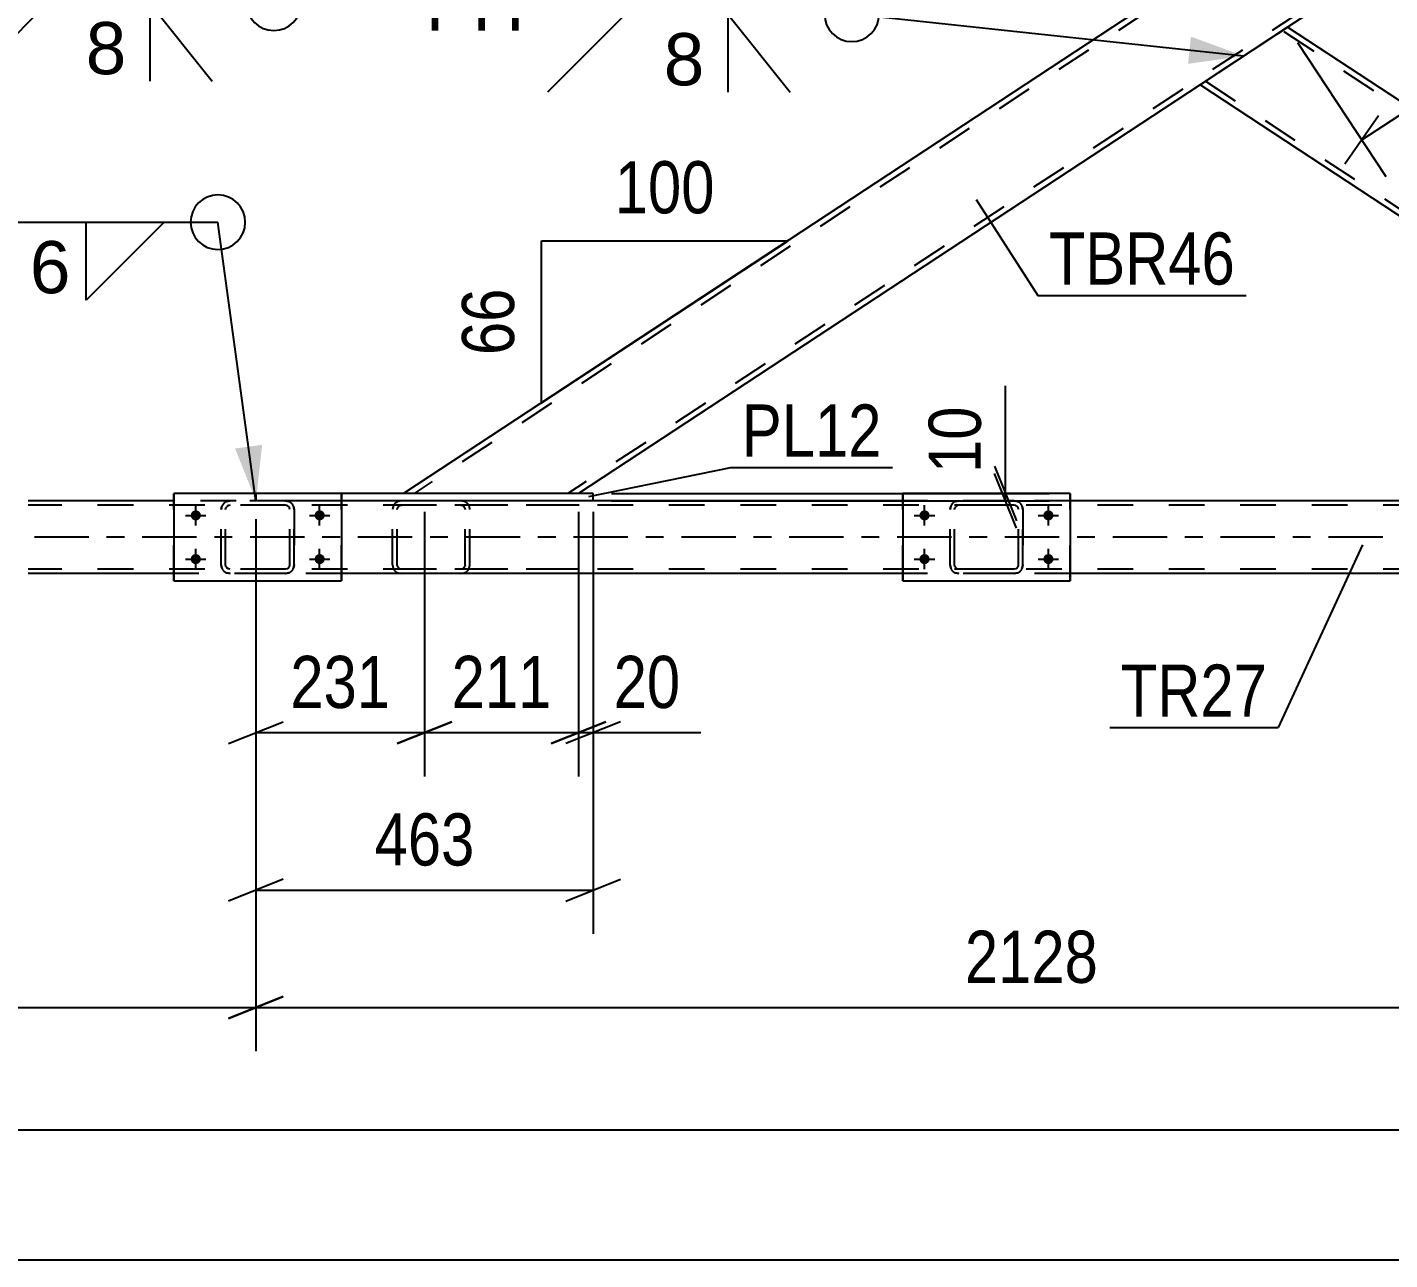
# Model space of a CAD drawing. Header units: millimetres. Extents: x -815 to 374, y -743 to 98.
# Drawn here: x -735.4 to -660.6, y -59.2 to 8.4 of the extents above; entities that cross this region are included whole.
import ezdxf

# ---------------------------------------------------------------- set-up
doc = ezdxf.new("R2010")
doc.units = ezdxf.units.MM
doc.linetypes.add('DXK_LINE_DOT2', pattern=[3.9198, 1.9599, -1.9599])
doc.linetypes.add('DXK_LINE_DOT3', pattern=[5.9187, 2.979, -0.9799, 0.9799, -0.9799])
doc.styles.add('Arial', font='ARIAL.TTF', dxfattribs={"height": 0.2})
doc.styles.add('Arial Narrow', font='ARIALN.TTF', dxfattribs={"height": 0.2})

# ---------------------------------------------------------------- blocks, each defined once
blk = doc.blocks.new('Part-232933173-46399 - 4786')
at = {"color": 7, "linetype": 'DXK_LINE_DOT2'}
for p, q in [((-724.723, -18.058), (-724.687, -17.874)), ((-724.687, -17.874), (-724.723, -18.058)), ((-724.465, -17.966), (-724.413, -17.888)), ((-724.427, -17.614), (-724.243, -17.578)), ((-724.243, -17.578), (-724.427, -17.614)), ((-724.335, -17.836), (-724.413, -17.888)), ((-724.243, -17.818), (-724.335, -17.836)), ((-721.203, -17.578), (-724.243, -17.578)), ((-721.203, -17.818), (-724.243, -17.818)), ((-721.203, -17.578), (-721.019, -17.614)), ((-721.019, -17.614), (-721.203, -17.578)), ((-721.111, -17.836), (-721.203, -17.818)), ((-721.033, -17.888), (-721.111, -17.836)), ((-720.981, -17.966), (-721.033, -17.888)), ((-720.76, -17.874), (-720.723, -18.058)), ((-720.723, -18.058), (-720.76, -17.874)), ((-724.723, -21.098), (-724.723, -18.058)), ((-724.723, -18.058), (-724.723, -18.058)), ((-724.723, -21.098), (-724.723, -18.058)), ((-724.483, -18.058), (-724.465, -17.966)), ((-724.483, -18.058), (-724.465, -17.966)), ((-724.483, -21.098), (-724.483, -18.058)), ((-724.483, -18.058), (-724.483, -18.058)), ((-724.483, -21.098), (-724.483, -18.058)), ((-720.963, -18.058), (-720.981, -17.966)), ((-720.963, -18.058), (-720.981, -17.966)), ((-720.963, -21.098), (-720.963, -18.058)), ((-720.963, -18.058), (-720.963, -18.058)), ((-720.963, -21.098), (-720.963, -18.058)), ((-720.723, -21.098), (-720.723, -18.058)), ((-720.723, -18.058), (-720.723, -18.058)), ((-720.723, -18.058), (-720.723, -21.098)), ((-724.723, -21.098), (-724.723, -21.098)), ((-724.687, -21.281), (-724.723, -21.098)), ((-724.723, -21.098), (-724.687, -21.281)), ((-724.483, -21.098), (-724.483, -21.098)), ((-724.465, -21.189), (-724.483, -21.098)), ((-724.465, -21.189), (-724.483, -21.098)), ((-724.413, -21.267), (-724.465, -21.189)), ((-724.243, -21.578), (-724.427, -21.541)), ((-724.427, -21.541), (-724.243, -21.578)), ((-724.335, -21.319), (-724.413, -21.267)), ((-724.243, -21.338), (-724.335, -21.319)), ((-721.203, -21.338), (-724.243, -21.338)), ((-721.203, -21.578), (-724.243, -21.578)), ((-721.111, -21.319), (-721.203, -21.338)), ((-721.019, -21.541), (-721.203, -21.578)), ((-721.203, -21.578), (-721.019, -21.541)), ((-721.033, -21.267), (-721.111, -21.319)), ((-720.981, -21.189), (-721.033, -21.267)), ((-720.981, -21.189), (-720.963, -21.098)), ((-720.981, -21.189), (-720.963, -21.098)), ((-720.963, -21.098), (-720.963, -21.098)), ((-720.723, -21.098), (-720.76, -21.281)), ((-720.76, -21.281), (-720.723, -21.098)), ((-720.723, -21.098), (-720.723, -21.098))]:
    blk.add_line(p, q, dxfattribs=at)
at = {"color": 7, "linetype": 'DXK_LINE_DOT3'}
blk.add_line((-722.723, -19.578), (-722.723, -19.578), dxfattribs=at)
at = {"color": 7, "linetype": 'DXK_LINE_DOT2'}
for centre, start, end in [((-724.243, -18.058), 112.5, 157.5), ((-724.243, -18.058), 112.5, 157.5), ((-721.203, -18.058), 22.5, 67.5), ((-721.203, -18.058), 22.5, 67.5), ((-724.243, -21.098), 202.5, 247.5), ((-724.243, -21.098), 202.5, 247.5), ((-721.203, -21.098), 292.5, 337.5), ((-721.203, -21.098), 292.5, 337.5)]:
    blk.add_arc(centre, 0.48, start, end, dxfattribs=at)
blk = doc.blocks.new('Part-232933173-4888 - 4786')
at = {"color": 7, "linetype": 'DXK_LINE_DOT2'}
for p, q in [((-637.821, 33.021), (-714.137, -17.178)), ((-629.378, 33.021), (-705.694, -17.178)), ((-628.796, 33.021), (-638.404, 33.021)), ((-670.998, 11.582), (-675.802, 8.422)), ((-666.194, 8.422), (-670.998, 5.262)), ((-705.112, -17.178), (-714.719, -17.178))]:
    blk.add_line(p, q, dxfattribs=at)
at = {"color": 2, "linetype": 'Continuous'}
for p, q in [((-638.404, 33.021), (-670.998, 11.582)), ((-628.796, 33.021), (-666.194, 8.422)), ((-675.802, 8.422), (-714.719, -17.178)), ((-670.998, 5.262), (-705.112, -17.178))]:
    blk.add_line(p, q, dxfattribs=at)
blk = doc.blocks.new('Part-232933173-4928 - 4786')
at = {"color": 7, "linetype": 'DXK_LINE_DOT2'}
for p, q in [((-715.293, -17.888), (-715.329, -18.058)), ((-715.29, -17.874), (-715.293, -17.888)), ((-715.054, -17.966), (-714.999, -17.888)), ((-714.818, -17.578), (-715.014, -17.614)), ((-714.999, -17.888), (-714.916, -17.836)), ((-714.916, -17.836), (-714.818, -17.818)), ((-705.076, -17.578), (-714.818, -17.578)), ((-705.076, -17.818), (-714.818, -17.818)), ((-711.388, -17.614), (-711.583, -17.578)), ((-711.583, -17.818), (-711.486, -17.836)), ((-711.486, -17.836), (-711.403, -17.888)), ((-711.403, -17.888), (-711.347, -17.966)), ((-711.108, -17.888), (-711.111, -17.874)), ((-711.073, -18.058), (-711.108, -17.888)), ((-715.329, -21.098), (-715.329, -18.058)), ((-715.074, -18.058), (-715.054, -17.966)), ((-715.074, -21.098), (-715.074, -18.058)), ((-711.347, -17.966), (-711.328, -18.058)), ((-711.328, -21.098), (-711.328, -18.058)), ((-711.073, -21.098), (-711.073, -18.058)), ((-715.329, -21.098), (-715.31, -21.189)), ((-715.31, -21.189), (-715.29, -21.281)), ((-715.054, -21.189), (-715.074, -21.098)), ((-714.999, -21.267), (-715.054, -21.189)), ((-715.014, -21.541), (-714.818, -21.578)), ((-714.916, -21.319), (-714.999, -21.267)), ((-714.818, -21.338), (-714.916, -21.319)), ((-705.076, -21.338), (-714.818, -21.338)), ((-705.076, -21.578), (-714.818, -21.578)), ((-711.486, -21.319), (-711.583, -21.338)), ((-711.583, -21.578), (-711.388, -21.541)), ((-711.403, -21.267), (-711.486, -21.319)), ((-711.347, -21.189), (-711.403, -21.267)), ((-711.328, -21.098), (-711.347, -21.189)), ((-711.111, -21.281), (-711.092, -21.189)), ((-711.092, -21.189), (-711.073, -21.098))]:
    blk.add_line(p, q, dxfattribs=at)
for centre, start, end in [((-714.838, -18.078), 110.75832, 155.68004), ((-711.564, -18.078), 24.31996, 69.24168), ((-714.838, -21.077), 204.31996, 249.24168), ((-711.564, -21.077), 290.75832, 335.68004)]:
    blk.add_arc(centre, 0.496, start, end, dxfattribs=at)
blk = doc.blocks.new('Part-232933173-4893 - 4786')
at = {"color": 2, "linetype": 'Continuous'}
for p, q in [((-666.194, 8.422), (-670.998, 5.262)), ((-628.431, -16.418), (-666.194, 8.422)), ((-636.884, -17.178), (-670.998, 5.262)), ((-629.585, -17.178), (-628.431, -16.418))]:
    blk.add_line(p, q, dxfattribs=at)
at = {"color": 7, "linetype": 'DXK_LINE_DOT2'}
for p, q in [((-666.238, 8.392), (-666.776, 8.039)), ((-628.722, -16.61), (-666.485, 8.23)), ((-670.707, 5.453), (-670.685, 5.468)), ((-636.302, -17.178), (-670.707, 5.453)), ((-628.475, -16.447), (-629.013, -16.801)), ((-629.585, -17.178), (-636.884, -17.178))]:
    blk.add_line(p, q, dxfattribs=at)
blk = doc.blocks.new('Part-232933173-5080 - 4786')
at = {"color": 7, "linetype": 'DXK_LINE_DOT2'}
for p, q in [((-722.819, -17.578), (-722.819, -17.178)), ((-722.819, -17.178), (-722.819, -17.178)), ((-722.819, -17.178), (-722.819, -17.578)), ((-718.123, -17.178), (-722.819, -17.178)), ((-704.312, -17.178), (-704.312, -17.178)), ((-704.312, -17.578), (-704.312, -17.178)), ((-722.819, -17.578), (-722.819, -17.578)), ((-718.123, -17.578), (-722.819, -17.578))]:
    blk.add_line(p, q, dxfattribs=at)
at = {"color": 2, "linetype": 'Continuous'}
for p, q in [((-704.312, -17.178), (-718.123, -17.178)), ((-704.312, -17.578), (-704.312, -17.178)), ((-704.312, -17.578), (-718.123, -17.578))]:
    blk.add_line(p, q, dxfattribs=at)
blk = doc.blocks.new('Part-232933173-5179 - 4786')
at = {"color": 2, "linetype": 'Continuous'}
for p, q in [((-727.323, -17.578), (-735.323, -17.578)), ((-687.323, -17.578), (-704.312, -17.578)), ((-647.323, -17.578), (-678.123, -17.578)), ((-727.323, -21.578), (-735.323, -21.578)), ((-687.323, -21.578), (-718.123, -21.578)), ((-647.323, -21.578), (-678.123, -21.578))]:
    blk.add_line(p, q, dxfattribs=at)
at = {"color": 7, "linetype": 'DXK_LINE_DOT2'}
for p, q in [((-63.184, -17.818), (-735.323, -17.818)), ((-704.312, -17.578), (-727.323, -17.578)), ((-678.123, -17.578), (-687.323, -17.578)), ((-63.184, -21.338), (-735.323, -21.338)), ((-718.123, -21.578), (-727.323, -21.578)), ((-678.123, -21.578), (-687.323, -21.578))]:
    blk.add_line(p, q, dxfattribs=at)
at = {"color": 7, "linetype": 'DXK_LINE_DOT3'}
blk.add_line((-63.184, -19.578), (-735.323, -19.578), dxfattribs=at)
blk = doc.blocks.new('Part-232933173-46395 - 4786')
at = {"color": 7, "linetype": 'DXK_LINE_DOT2'}
for p, q in [((-684.723, -18.058), (-684.687, -17.874)), ((-684.687, -17.874), (-684.723, -18.058)), ((-684.465, -17.966), (-684.413, -17.888)), ((-684.427, -17.614), (-684.243, -17.578)), ((-684.243, -17.578), (-684.427, -17.614)), ((-684.335, -17.836), (-684.413, -17.888)), ((-684.243, -17.818), (-684.335, -17.836)), ((-681.203, -17.578), (-684.243, -17.578)), ((-681.203, -17.818), (-684.243, -17.818)), ((-681.203, -17.578), (-681.019, -17.614)), ((-681.019, -17.614), (-681.203, -17.578)), ((-681.111, -17.836), (-681.203, -17.818)), ((-681.033, -17.888), (-681.111, -17.836)), ((-680.981, -17.966), (-681.033, -17.888)), ((-680.76, -17.874), (-680.723, -18.058)), ((-680.723, -18.058), (-680.76, -17.874)), ((-684.723, -21.098), (-684.723, -18.058)), ((-684.723, -18.058), (-684.723, -18.058)), ((-684.723, -21.098), (-684.723, -18.058)), ((-684.483, -18.058), (-684.465, -17.966)), ((-684.483, -18.058), (-684.465, -17.966)), ((-684.483, -21.098), (-684.483, -18.058)), ((-684.483, -18.058), (-684.483, -18.058)), ((-684.483, -21.098), (-684.483, -18.058)), ((-680.963, -18.058), (-680.981, -17.966)), ((-680.963, -18.058), (-680.981, -17.966)), ((-680.963, -21.098), (-680.963, -18.058)), ((-680.963, -18.058), (-680.963, -18.058)), ((-680.963, -21.098), (-680.963, -18.058)), ((-680.723, -21.098), (-680.723, -18.058)), ((-680.723, -18.058), (-680.723, -18.058)), ((-680.723, -18.058), (-680.723, -21.098)), ((-684.723, -21.098), (-684.723, -21.098)), ((-684.687, -21.281), (-684.723, -21.098)), ((-684.723, -21.098), (-684.687, -21.281)), ((-684.483, -21.098), (-684.483, -21.098)), ((-684.465, -21.189), (-684.483, -21.098)), ((-684.465, -21.189), (-684.483, -21.098)), ((-684.413, -21.267), (-684.465, -21.189)), ((-684.243, -21.578), (-684.427, -21.541)), ((-684.427, -21.541), (-684.243, -21.578)), ((-684.335, -21.319), (-684.413, -21.267)), ((-684.243, -21.338), (-684.335, -21.319)), ((-681.203, -21.338), (-684.243, -21.338)), ((-681.203, -21.578), (-684.243, -21.578)), ((-681.111, -21.319), (-681.203, -21.338)), ((-681.019, -21.541), (-681.203, -21.578)), ((-681.203, -21.578), (-681.019, -21.541)), ((-681.033, -21.267), (-681.111, -21.319)), ((-680.981, -21.189), (-681.033, -21.267)), ((-680.981, -21.189), (-680.963, -21.098)), ((-680.981, -21.189), (-680.963, -21.098)), ((-680.963, -21.098), (-680.963, -21.098)), ((-680.723, -21.098), (-680.76, -21.281)), ((-680.76, -21.281), (-680.723, -21.098)), ((-680.723, -21.098), (-680.723, -21.098))]:
    blk.add_line(p, q, dxfattribs=at)
at = {"color": 7, "linetype": 'DXK_LINE_DOT3'}
blk.add_line((-682.723, -19.578), (-682.723, -19.578), dxfattribs=at)
at = {"color": 7, "linetype": 'DXK_LINE_DOT2'}
for centre, start, end in [((-684.243, -18.058), 112.5, 157.5), ((-684.243, -18.058), 112.5, 157.5), ((-681.203, -18.058), 22.5, 67.5), ((-681.203, -18.058), 22.5, 67.5), ((-684.243, -21.098), 202.5, 247.5), ((-684.243, -21.098), 202.5, 247.5), ((-681.203, -21.098), 292.5, 337.5), ((-681.203, -21.098), 292.5, 337.5)]:
    blk.add_arc(centre, 0.48, start, end, dxfattribs=at)
blk = doc.blocks.new('Part-232933173-46396 - 4786')
at = {"color": 2, "linetype": 'Continuous'}
for p, q in [((-678.123, -17.178), (-687.323, -17.178)), ((-687.323, -17.178), (-687.323, -21.978)), ((-678.123, -17.178), (-678.123, -21.978)), ((-687.323, -21.978), (-678.123, -21.978))]:
    blk.add_line(p, q, dxfattribs=at)
at = {"color": 7, "linetype": 'DXK_LINE_DOT2'}
for p, q in [((-687.323, -21.978), (-687.323, -17.178)), ((-678.123, -21.978), (-678.123, -17.178))]:
    blk.add_line(p, q, dxfattribs=at)
blk = doc.blocks.new('Part-232933173-46400 - 4786')
at = {"color": 2, "linetype": 'Continuous'}
for p, q in [((-718.123, -17.178), (-727.323, -17.178)), ((-727.323, -17.178), (-727.323, -21.978)), ((-718.123, -17.178), (-718.123, -21.978)), ((-727.323, -21.978), (-718.123, -21.978))]:
    blk.add_line(p, q, dxfattribs=at)
at = {"color": 7, "linetype": 'DXK_LINE_DOT2'}
for p, q in [((-727.323, -21.978), (-727.323, -17.178)), ((-718.123, -21.978), (-718.123, -17.178))]:
    blk.add_line(p, q, dxfattribs=at)
blk = doc.blocks.new('Bolt-232933173-46461 - 4786')
at = {"linetype": 'Continuous'}
for points in [[(-686.123, -18.098, -1), (-686.123, -18.658, -1)], [(-679.323, -18.098, -1), (-679.323, -18.658, -1)], [(-686.123, -20.498, -1), (-686.123, -21.058, -1)], [(-679.323, -20.498, -1), (-679.323, -21.058, -1)]]:
    blk.add_hatch(color=1, dxfattribs=at).paths.add_polyline_path(points)
at = {"color": 1, "linetype": 'Continuous'}
for p, q in [((-686.123, -18.938), (-686.123, -17.818)), ((-679.323, -18.938), (-679.323, -17.818)), ((-686.683, -18.378), (-685.563, -18.378)), ((-679.883, -18.378), (-678.763, -18.378)), ((-686.683, -20.778), (-685.563, -20.778)), ((-686.123, -21.338), (-686.123, -20.218)), ((-679.883, -20.778), (-678.763, -20.778)), ((-679.323, -21.338), (-679.323, -20.218))]:
    blk.add_line(p, q, dxfattribs=at)
blk = doc.blocks.new('Bolt-232933173-46463 - 4786')
at = {"linetype": 'Continuous'}
for points in [[(-726.123, -18.098, -1), (-726.123, -18.658, -1)], [(-719.323, -18.098, -1), (-719.323, -18.658, -1)], [(-726.123, -20.498, -1), (-726.123, -21.058, -1)], [(-719.323, -20.498, -1), (-719.323, -21.058, -1)]]:
    blk.add_hatch(color=1, dxfattribs=at).paths.add_polyline_path(points)
at = {"color": 1, "linetype": 'Continuous'}
for p, q in [((-726.123, -18.938), (-726.123, -17.818)), ((-719.323, -18.938), (-719.323, -17.818)), ((-726.683, -18.378), (-725.563, -18.378)), ((-719.883, -18.378), (-718.763, -18.378)), ((-726.683, -20.778), (-725.563, -20.778)), ((-726.123, -21.338), (-726.123, -20.218)), ((-719.883, -20.778), (-718.763, -20.778)), ((-719.323, -21.338), (-719.323, -20.218))]:
    blk.add_line(p, q, dxfattribs=at)
blk = doc.blocks.new('StraightDimension-232933173-6419 - 4786')
at = {"color": 7, "linetype": 'Continuous'}
for p, q in [((-722.819, -18.578), (-722.819, -32.706)), ((-713.565, -18.178), (-713.565, -32.706)), ((-724.319, -30.906), (-721.319, -29.706)), ((-712.065, -29.706), (-715.065, -30.906)), ((-722.819, -30.306), (-713.565, -30.306))]:
    blk.add_line(p, q, dxfattribs=at)
at = {"color": 0}
blk.add_wipeout([(-714.85, -29.556), (-714.85, -25.356), (-721.534, -25.356), (-721.534, -29.556)], dxfattribs=at)
at = {"color": 3, "style": 'Arial Narrow'}
blk.add_text('231', height=2.8633, dxfattribs=at).set_placement((-720.934, -28.956))
blk = doc.blocks.new('StraightDimension-232933173-37533 - 4786')
at = {"color": 7, "linetype": 'Continuous'}
blk.add_line((-775.388, -59.247), (-62.544, -59.247), dxfattribs=at)
blk = doc.blocks.new('StraightDimension-232933173-37415 - 4786')
at = {"color": 7, "linetype": 'Continuous'}
blk.add_line((-774.748, -52.113), (-63.184, -52.113), dxfattribs=at)
blk = doc.blocks.new('StraightDimension-232933173-6411 - 4786')
at = {"color": 7, "linetype": 'Continuous'}
for p, q in [((-713.565, -18.178), (-713.565, -32.706)), ((-705.112, -18.178), (-705.112, -32.706)), ((-715.065, -30.906), (-712.065, -29.706)), ((-703.612, -29.706), (-706.612, -30.906)), ((-713.565, -30.306), (-705.112, -30.306))]:
    blk.add_line(p, q, dxfattribs=at)
at = {"color": 0}
blk.add_wipeout([(-705.996, -29.556), (-705.996, -25.356), (-712.68, -25.356), (-712.68, -29.556)], dxfattribs=at)
at = {"color": 3, "style": 'Arial Narrow'}
blk.add_text('211', height=2.8633, dxfattribs=at).set_placement((-712.08, -28.956))
blk = doc.blocks.new('StraightDimension-232933173-5757 - 4786')
at = {"color": 7, "linetype": 'Continuous'}
for p, q in [((-628.246, 32.186), (-623.406, 24.828)), ((-625.649, 25.507), (-623.802, 28.159)), ((-662.123, 2.233), (-624.725, 26.833)), ((-665.644, 7.586), (-660.804, 0.228)), ((-661.2, 3.559), (-663.047, 0.908))]:
    blk.add_line(p, q, dxfattribs=at)
at = {"color": 0}
blk.add_wipeout([(-640.28, 17.498), (-642.588, 21.007), (-649.7, 16.33), (-647.392, 12.821)], dxfattribs=at)
at = {"color": 3, "style": 'Arial Narrow'}
blk.add_text('1119', height=2.8633, rotation=33.33468, dxfattribs=at).set_placement((-647.221, 13.652))
blk = doc.blocks.new('StraightDimension-232933173-5653 - 4786')
at = {"color": 7, "linetype": 'Continuous'}
for p, q in [((-681.683, -17.178), (-681.683, -11.271)), ((-681.683, -17.178), (-681.683, -11.271)), ((-682.283, -15.678), (-681.083, -18.678)), ((-681.083, -19.078), (-682.283, -16.078)), ((-703.312, -17.178), (-679.283, -17.178)), ((-681.683, -17.578), (-681.683, -17.178)), ((-703.312, -17.578), (-679.283, -17.578))]:
    blk.add_line(p, q, dxfattribs=at)
at = {"color": 0}
blk.add_wipeout([(-682.433, -11.796), (-686.633, -11.796), (-686.633, -16.653), (-682.433, -16.653)], dxfattribs=at)
at = {"color": 3, "style": 'Arial Narrow'}
blk.add_text('10', height=2.8633, rotation=90.00021, dxfattribs=at).set_placement((-683.033, -16.053))
blk = doc.blocks.new('StraightDimension-232933173-6403 - 4786')
at = {"color": 7, "linetype": 'Continuous'}
for p, q in [((-705.112, -18.178), (-705.112, -32.706)), ((-704.312, -18.178), (-704.312, -32.706)), ((-706.612, -30.906), (-703.612, -29.706)), ((-702.812, -29.706), (-705.812, -30.906)), ((-705.112, -30.306), (-704.312, -30.306)), ((-704.312, -30.306), (-698.405, -30.306)), ((-704.312, -30.306), (-698.405, -30.306))]:
    blk.add_line(p, q, dxfattribs=at)
at = {"color": 0}
blk.add_wipeout([(-698.93, -29.556), (-698.93, -25.356), (-703.787, -25.356), (-703.787, -29.556)], dxfattribs=at)
at = {"color": 3, "style": 'Arial Narrow'}
blk.add_text('20', height=2.8633, dxfattribs=at).set_placement((-703.187, -28.956))
blk = doc.blocks.new('AngleDimension-232933173-57479 - 4786')
at = {"color": 7, "linetype": 'Continuous'}
for p, q in [((-707.151, -3.297), (-693.617, -3.297)), ((-707.151, -12.2), (-693.617, -3.297)), ((-707.151, -12.2), (-707.151, -3.297)), ((-698.335, -6.401), (-693.617, -3.297))]:
    blk.add_line(p, q, dxfattribs=at)
at = {"color": 0}
for points in [[(-697.042, -2.397), (-697.042, 1.803), (-703.726, 1.803), (-703.726, -2.397)], [(-708.051, -5.32), (-712.251, -5.32), (-712.251, -10.176), (-708.051, -10.176)]]:
    blk.add_wipeout(points, dxfattribs=at)
at = {"color": 3, "style": 'Arial Narrow'}
blk.add_text('100', height=2.8633, dxfattribs=at).set_placement((-703.126, -1.797))
blk.add_text('66', height=2.8633, rotation=90.00021, dxfattribs=at).set_placement((-708.651, -9.576))
blk = doc.blocks.new('StraightDimension-232933173-6430 - 4786')
at = {"color": 7, "linetype": 'Continuous'}
for p, q in [((-722.819, -18.578), (-722.819, -41.351)), ((-704.312, -18.578), (-704.312, -41.351)), ((-721.319, -38.351), (-724.319, -39.551)), ((-705.812, -39.551), (-702.812, -38.351)), ((-722.819, -38.951), (-704.312, -38.951))]:
    blk.add_line(p, q, dxfattribs=at)
at = {"color": 0}
blk.add_wipeout([(-710.223, -38.201), (-710.223, -34.001), (-716.907, -34.001), (-716.907, -38.201)], dxfattribs=at)
at = {"color": 3, "style": 'Arial Narrow'}
blk.add_text('463', height=2.8633, dxfattribs=at).set_placement((-716.307, -37.601))
blk = doc.blocks.new('StraightDimension-232933173-37246 - 4786')
at = {"color": 7, "linetype": 'Continuous'}
for p, q in [((-722.819, -18.578), (-722.819, -47.795)), ((-637.684, -18.578), (-637.684, -47.795)), ((-721.319, -44.795), (-724.319, -45.995)), ((-639.184, -45.995), (-636.184, -44.795)), ((-722.819, -45.395), (-637.684, -45.395))]:
    blk.add_line(p, q, dxfattribs=at)
at = {"color": 0}
blk.add_wipeout([(-675.995, -44.645), (-675.995, -40.445), (-684.508, -40.445), (-684.508, -44.645)], dxfattribs=at)
at = {"color": 3, "style": 'Arial Narrow'}
blk.add_text('2128', height=2.8633, dxfattribs=at).set_placement((-683.908, -44.045))
blk = doc.blocks.new('StraightDimension-232933173-37247 - 4786')
at = {"color": 7, "linetype": 'Continuous'}
for p, q in [((-722.819, -18.578), (-722.819, -47.795)), ((-774.748, -22.578), (-774.748, -47.795)), ((-773.248, -44.795), (-776.248, -45.995)), ((-724.319, -45.995), (-721.319, -44.795)), ((-774.748, -45.395), (-722.819, -45.395))]:
    blk.add_line(p, q, dxfattribs=at)
at = {"color": 0}
blk.add_wipeout([(-744.527, -44.645), (-744.527, -40.445), (-753.04, -40.445), (-753.04, -44.645)], dxfattribs=at)
at = {"color": 3, "style": 'Arial Narrow'}
blk.add_text('1386', height=2.8633, dxfattribs=at).set_placement((-752.44, -44.045))
blk = doc.blocks.new('Mark-232933173-4884 - 4786')
at = {"color": 30, "linetype": 'Continuous'}
for p, q in [((-683.285, -1.035), (-679.899, -6.307)), ((-679.899, -6.307), (-668.472, -6.307))]:
    blk.add_line(p, q, dxfattribs=at)
at = {"color": 0}
blk.add_wipeout([(-669.072, -5.707), (-669.072, -2.707), (-679.299, -2.707), (-679.299, -5.707)], dxfattribs=at)
blk.add_wipeout([(-669.072, -5.707), (-669.072, -2.707), (-679.299, -2.707), (-679.299, -5.707)], dxfattribs=at)
at = {"color": 3, "style": 'Arial Narrow'}
blk.add_text('TBR46', height=2.8633, dxfattribs=at).set_placement((-679.299, -5.707))
blk = doc.blocks.new('Mark-232933173-5076 - 4786')
at = {"color": 30, "linetype": 'Continuous'}
for p, q in [((-704.557, -17.348), (-696.749, -15.753)), ((-696.749, -15.753), (-687.873, -15.753))]:
    blk.add_line(p, q, dxfattribs=at)
at = {"color": 0}
blk.add_wipeout([(-688.473, -15.153), (-688.473, -12.153), (-696.149, -12.153), (-696.149, -15.153)], dxfattribs=at)
blk.add_wipeout([(-688.473, -15.153), (-688.473, -12.153), (-696.149, -12.153), (-696.149, -15.153)], dxfattribs=at)
at = {"color": 3, "style": 'Arial Narrow'}
blk.add_text('PL12', height=2.8633, dxfattribs=at).set_placement((-696.149, -15.153))
blk = doc.blocks.new('WeldMark-232933173-7098 - 4786')
at = {"linetype": 'Continuous'}
blk.add_hatch(color=30, dxfattribs=at).paths.add_polyline_path([(-714.947, 30.47), (-713.2, 33.021), (-713.541, 29.948)])
at = {"color": 30, "linetype": 'Continuous'}
for p in [(-713.2, 33.021), (-734.263, 9.741)]:
    blk.add_line(p, (-721.839, 9.741), dxfattribs=at)
at = {"color": 3, "linetype": 'Continuous'}
for p, q in [((-734.263, 9.741), (-738.548, 14.027)), ((-734.263, 9.741), (-738.548, 5.455)), ((-728.653, 9.741), (-725.225, 5.455)), ((-728.653, 9.741), (-728.653, 5.455))]:
    blk.add_line(p, q, dxfattribs=at)
for start, end in [(90, 270), (270, 90)]:
    blk.add_arc((-721.839, 9.741), 1.5, start, end, dxfattribs=at)
at = {"color": 0}
blk.add_wipeout([(-729.739, 5.641), (-729.739, 9.041), (-732.363, 9.041), (-732.363, 5.641)], dxfattribs=at)
at = {"color": 3, "style": 'Arial'}
blk.add_text('8', height=2.865, dxfattribs=at).set_placement((-732.163, 5.841))
at = {"color": 0, "linetype": 'Continuous'}
blk.add_wipeout([(-738.163, 8.841), (-738.163, 11.841), (-745.938, 11.841), (-745.938, 8.841)], dxfattribs=at)
blk.add_wipeout([(-738.163, 8.841), (-738.163, 11.841), (-745.938, 11.841), (-745.938, 8.841)], dxfattribs=at)
at = {"color": 3, "linetype": 'Continuous', "style": 'Arial'}
blk.add_text('TYP', height=2.8652, dxfattribs=at).set_placement((-745.938, 8.841))
blk = doc.blocks.new('Mark-232933173-5175 - 4786')
at = {"color": 30, "linetype": 'Continuous'}
for p in [(-662.084, -19.987), (-675.952, -30.033)]:
    blk.add_line(p, (-666.716, -30.033), dxfattribs=at)
at = {"color": 0}
blk.add_wipeout([(-667.316, -29.433), (-667.316, -26.433), (-675.352, -26.433), (-675.352, -29.433)], dxfattribs=at)
blk.add_wipeout([(-667.316, -29.433), (-667.316, -26.433), (-675.352, -26.433), (-675.352, -29.433)], dxfattribs=at)
at = {"color": 3, "style": 'Arial Narrow'}
blk.add_text('TR27', height=2.8633, dxfattribs=at).set_placement((-675.352, -29.433))
blk = doc.blocks.new('WeldMark-232933173-7110 - 4786')
at = {"linetype": 'Continuous'}
for points in [[(-676.611, 10.497), (-673.58, 9.883), (-676.543, 8.998)], [(-671.5, 7.905), (-668.596, 6.842), (-671.658, 6.414)]]:
    blk.add_hatch(color=30, dxfattribs=at).paths.add_polyline_path(points)
at = {"color": 3, "linetype": 'Continuous'}
for p, q in [((-702.538, 9.133), (-706.824, 13.419)), ((-702.538, 9.133), (-706.824, 4.848)), ((-696.928, 9.133), (-693.5, 4.848)), ((-696.928, 9.133), (-696.928, 4.848))]:
    blk.add_line(p, q, dxfattribs=at)
at = {"color": 30, "linetype": 'Continuous'}
for p in [(-673.58, 9.883), (-702.538, 9.133), (-668.596, 6.842)]:
    blk.add_line(p, (-690.114, 9.133), dxfattribs=at)
at = {"color": 3, "linetype": 'Continuous'}
for start, end in [(90, 270), (270, 90)]:
    blk.add_arc((-690.114, 9.133), 1.5, start, end, dxfattribs=at)
at = {"color": 0}
blk.add_wipeout([(-698.014, 5.033), (-698.014, 8.433), (-700.638, 8.433), (-700.638, 5.033)], dxfattribs=at)
at = {"color": 3, "style": 'Arial'}
blk.add_text('8', height=2.865, dxfattribs=at).set_placement((-700.438, 5.233))
at = {"color": 0, "linetype": 'Continuous'}
blk.add_wipeout([(-706.438, 8.233), (-706.438, 11.233), (-714.213, 11.233), (-714.213, 8.233)], dxfattribs=at)
blk.add_wipeout([(-706.438, 8.233), (-706.438, 11.233), (-714.213, 11.233), (-714.213, 8.233)], dxfattribs=at)
at = {"color": 3, "linetype": 'Continuous', "style": 'Arial'}
blk.add_text('TYP', height=2.8652, dxfattribs=at).set_placement((-714.213, 8.233))
blk = doc.blocks.new('WeldMark-232933173-7151 - 4786')
at = {"linetype": 'Continuous'}
blk.add_hatch(color=30, dxfattribs=at).paths.add_polyline_path([(-722.481, -14.504), (-722.819, -17.578), (-723.967, -14.707)])
at = {"color": 3, "linetype": 'Continuous'}
for p, q in [((-737.329, -2.284), (-741.615, 2.002)), ((-737.329, -2.284), (-741.615, -6.569)), ((-732.148, -2.284), (-727.863, -2.284)), ((-727.863, -2.284), (-732.148, -6.569)), ((-732.148, -6.569), (-732.148, -2.284))]:
    blk.add_line(p, q, dxfattribs=at)
at = {"color": 30, "linetype": 'Continuous'}
for p in [(-737.329, -2.284), (-722.819, -17.578)]:
    blk.add_line(p, (-724.906, -2.284), dxfattribs=at)
at = {"color": 3, "linetype": 'Continuous'}
for start, end in [(90, 270), (270, 90)]:
    blk.add_arc((-724.906, -2.284), 1.5, start, end, dxfattribs=at)
at = {"color": 0}
blk.add_wipeout([(-732.806, -6.384), (-732.806, -2.984), (-735.429, -2.984), (-735.429, -6.384)], dxfattribs=at)
at = {"color": 3, "style": 'Arial'}
blk.add_text('6', height=2.865, dxfattribs=at).set_placement((-735.229, -6.184))
at = {"color": 0, "linetype": 'Continuous'}
blk.add_wipeout([(-741.229, -3.184), (-741.229, -0.184), (-749.005, -0.184), (-749.005, -3.184)], dxfattribs=at)
blk.add_wipeout([(-741.229, -3.184), (-741.229, -0.184), (-749.005, -0.184), (-749.005, -3.184)], dxfattribs=at)
at = {"color": 3, "linetype": 'Continuous', "style": 'Arial'}
blk.add_text('TYP', height=2.8652, dxfattribs=at).set_placement((-749.005, -3.184))

msp = doc.modelspace()

# ---------------------------------------------------------------- block references
for name in ['Part-232933173-4888 - 4786', 'Part-232933173-4893 - 4786', 'Part-232933173-46400 - 4786', 'Part-232933173-5080 - 4786', 'Part-232933173-46396 - 4786', 'Part-232933173-5179 - 4786', 'Bolt-232933173-46463 - 4786', 'Part-232933173-46399 - 4786', 'Part-232933173-4928 - 4786', 'Bolt-232933173-46461 - 4786', 'Part-232933173-46395 - 4786']:
    msp.add_blockref(name, (0, 0))

# ---------------------------------------------------------------- next in the draw order: block references
for name in ['WeldMark-232933173-7098 - 4786', 'StraightDimension-232933173-5757 - 4786', 'WeldMark-232933173-7151 - 4786', 'Mark-232933173-4884 - 4786', 'StraightDimension-232933173-6419 - 4786']:
    msp.add_blockref(name, (0, 0))

# ---------------------------------------------------------------- next in the draw order: block references
for name in ['WeldMark-232933173-7110 - 4786', 'StraightDimension-232933173-37533 - 4786']:
    msp.add_blockref(name, (0, 0))

# ---------------------------------------------------------------- next in the draw order: block references
msp.add_blockref('StraightDimension-232933173-37415 - 4786', (0, 0))

# ---------------------------------------------------------------- next in the draw order: block references
msp.add_blockref('StraightDimension-232933173-6411 - 4786', (0, 0))

# ---------------------------------------------------------------- next in the draw order: block references
msp.add_blockref('StraightDimension-232933173-5653 - 4786', (0, 0))

# ---------------------------------------------------------------- next in the draw order: block references
for name in ['AngleDimension-232933173-57479 - 4786', 'StraightDimension-232933173-6403 - 4786']:
    msp.add_blockref(name, (0, 0))

# ---------------------------------------------------------------- next in the draw order: block references
for name in ['Mark-232933173-5076 - 4786', 'StraightDimension-232933173-6430 - 4786']:
    msp.add_blockref(name, (0, 0))

# ---------------------------------------------------------------- next in the draw order: block references
msp.add_blockref('StraightDimension-232933173-37246 - 4786', (0, 0))

# ---------------------------------------------------------------- next in the draw order: block references
for name in ['StraightDimension-232933173-37247 - 4786', 'Mark-232933173-5175 - 4786']:
    msp.add_blockref(name, (0, 0))

doc.saveas('drawing.dxf')
